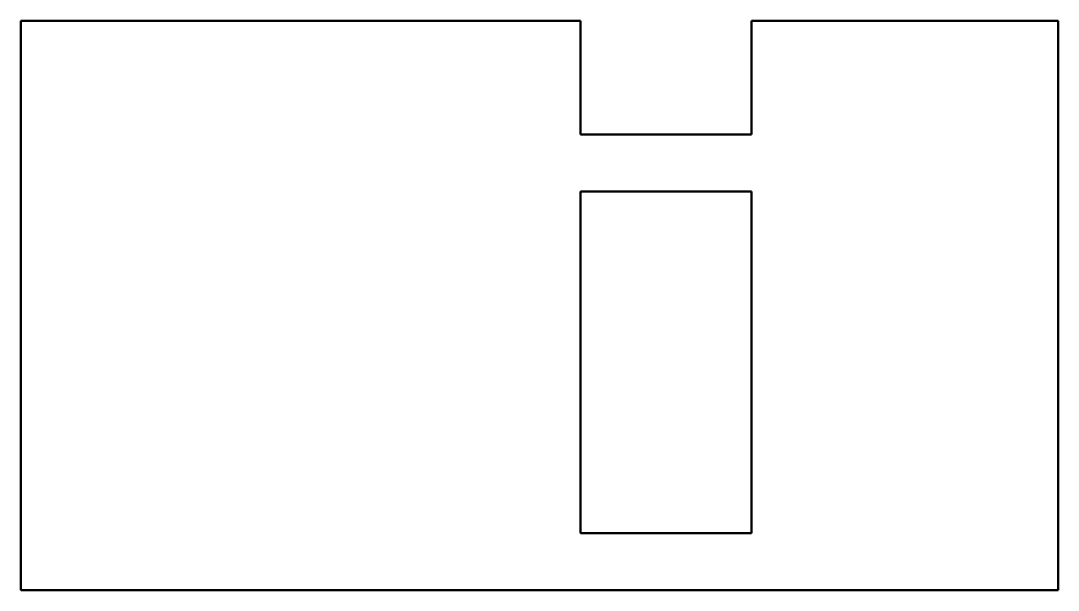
# Model space of a CAD drawing. Header units: millimetres. Extents: x 0 to 182, y 0 to 100.
import ezdxf

# ---------------------------------------------------------------- set-up
doc = ezdxf.new("R2010")
doc.units = ezdxf.units.MM
doc.layers.add('IV_INTERIOR_PROFILES', color=7, linetype='Continuous', lineweight=50)
doc.layers.add('IV_OUTER_PROFILE', color=7, linetype='Continuous', lineweight=50)

msp = doc.modelspace()

# ---------------------------------------------------------------- linework, layer by layer
at = {"layer": 'IV_INTERIOR_PROFILES'}
for p, q in [((98.17, 70), (128.17, 70)), ((98.17, 10), (98.17, 70)), ((128.17, 70), (128.17, 10)), ((128.17, 10), (98.17, 10))]:
    msp.add_line(p, q, dxfattribs=at)
at = {"layer": 'IV_OUTER_PROFILE'}
for p, q in [((0, 100), (98.17, 100)), ((0, 0), (0, 100)), ((98.17, 80), (98.17, 100)), ((128.17, 100), (128.17, 80)), ((128.17, 100), (182.01, 100)), ((182.01, 100), (182.01, 0)), ((128.17, 80), (98.17, 80)), ((182.01, 0), (0, 0))]:
    msp.add_line(p, q, dxfattribs=at)

doc.saveas('drawing.dxf')
